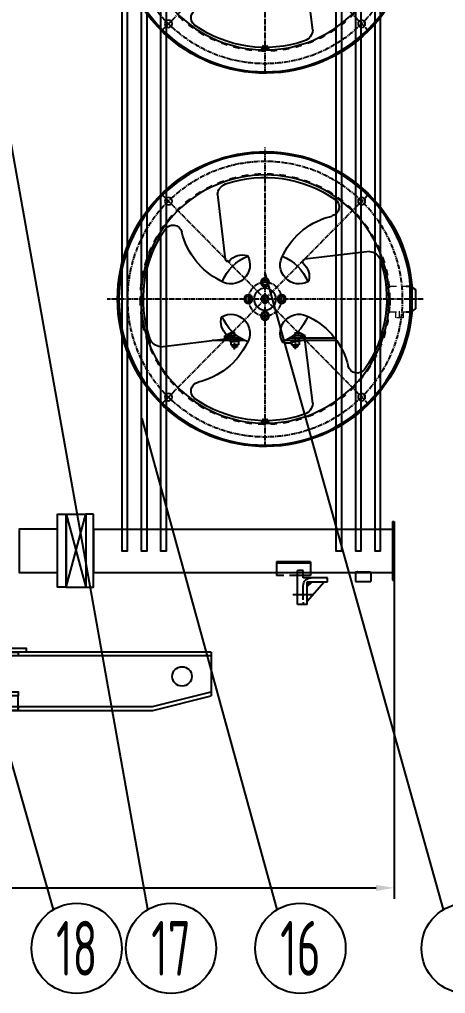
# Model space of a CAD drawing. Header units: millimetres. Extents: x 35720 to 50764, y -47170 to -36532.
# Drawn here: x 41701 to 42577, y -41071 to -39070 of the extents above; entities that cross this region are included whole.
import ezdxf
from ezdxf.enums import TextEntityAlignment as Align

# ---------------------------------------------------------------- set-up
doc = ezdxf.new("R2010")
doc.units = ezdxf.units.MM
doc.header["$LTSCALE"] = 13
for name, pattern in [('CENTER', [50.8, 31.75, -6.35, 6.35, -6.35]), ('CENTER2', [1.125, 0.75, -0.125, 0.125, -0.125]), ('DASHED', [0.75, 0.5, -0.25]), ('虚线', [2, 1, -1])]:
    doc.linetypes.add(name, pattern=pattern)
doc.layers.get('0').update_dxf_attribs({"color": 1, "linetype": 'CENTER'})
for name, color, linetype in [('01', 7, 'Continuous'), ('03-JI-ZHUN-XIAN', 7, 'Continuous'), ('08', 1, 'Continuous'), ('1', 4, 'Continuous'), ('3中心线层', 1, 'CENTER'), ('4虚线层', 6, 'DASHED'), ('DIM', 4, 'Continuous'), ('中心线', 1, 'CENTER2'), ('粗实线', 4, 'Continuous')]:
    doc.layers.add(name, color=color, linetype=linetype)
for name, color, linetype, lineweight in [('11', 3, 'Continuous', 18), ('图层3zxx', 6, 'CENTER', 15), ('粗实线层', 7, 'Continuous', 35), ('虚线层', 6, '虚线', 18)]:
    doc.layers.add(name, color=color, linetype=linetype, lineweight=lineweight)
doc.styles.get("Standard").update_dxf_attribs({"font": 'gbenor.shx', "bigfont": 'gbcbig.shx'})
doc.dimstyles.new('丁晓菲', dxfattribs={"dimscale": 15, "dimtxt": 3.5, "dimasz": 2.5, "dimexe": 1.5, "dimexo": 0, "dimgap": 0.5, "dimtad": 1, "dimtoh": 1, "dimtxsty": 'Standard', "dimcen": 2.5, "dimclrd": 3, "dimclre": 3, "dimclrt": 2, "dimadec": 0, "dimazin": 0, "dimtfac": 1, "dimtmove": 0, "dimatfit": 2, "dimfxl": 0, "dimarcsym": 0})

# ---------------------------------------------------------------- blocks, each defined once
blk = doc.blocks.new('030534651230.')
at = {"color": 7, "linetype": 'Continuous'}
blk.add_lwpolyline([(63408.9, -32198.2), (62568.9, -32198.2), (62568.9, -32206.2), (63408.9, -32206.2)], close=True, dxfattribs=at)
blk = doc.blocks.new('10321032120.')
h = blk.add_hatch(color=256)
edge = h.paths.add_edge_path(flags=0)
edge.add_line((35594.5, -8038), (35601.1, -8038))
edge.add_line((35601.1, -8038), (35592.3, -8030.8))
edge.add_arc((35836.7, -7958), 255, 196.5858, 198.2839)
edge = h.paths.add_edge_path(flags=0)
edge.add_line((35602.1, -8043), (35596.3, -8043))
edge.add_arc((35836.7, -7958), 255, 199.4712, 201.2625)
edge.add_line((35599, -8050.5), (35602.1, -8043))
h = blk.add_hatch(color=256)
edge = h.paths.add_edge_path(flags=0)
edge.add_line((35594.5, -8038), (35601.1, -8038))
edge.add_line((35601.1, -8038), (35592.3, -8030.8))
edge.add_arc((35836.7, -7958), 255, 196.5858, 198.2839)
edge = h.paths.add_edge_path(flags=0)
edge.add_line((35602.1, -8043), (35596.3, -8043))
edge.add_arc((35836.7, -7958), 255, 199.4712, 201.2625)
edge.add_line((35599, -8050.5), (35602.1, -8043))
h = blk.add_hatch(color=256)
edge = h.paths.add_edge_path(flags=0)
edge.add_line((36071.7, -8043), (36074.1, -8051.1))
edge.add_arc((35836.7, -7958), 255, 338.5748, 340.5288)
edge.add_line((36077.1, -8043), (36071.7, -8043))
edge = h.paths.add_edge_path(flags=0)
edge.add_line((36072.9, -8038), (36078.8, -8038))
edge.add_arc((35836.7, -7958), 255, 341.7161, 343.1734)
edge.add_line((36080.8, -8031.8), (36072.9, -8038))
h = blk.add_hatch(color=256)
edge = h.paths.add_edge_path(flags=0)
edge.add_line((36071.7, -8043), (36074.1, -8051.1))
edge.add_arc((35836.7, -7958), 255, 338.5748, 340.5288)
edge.add_line((36077.1, -8043), (36071.7, -8043))
edge = h.paths.add_edge_path(flags=0)
edge.add_line((36072.9, -8038), (36078.8, -8038))
edge.add_arc((35836.7, -7958), 255, 341.7161, 343.1734)
edge.add_line((36080.8, -8031.8), (36072.9, -8038))
at = {"layer": '粗实线层'}
h = blk.add_hatch(color=256, dxfattribs=at)
edge = h.paths.add_edge_path(flags=0)
edge.add_line((35829.2, -8212.9), (35829.9, -8211.5))
edge.add_line((35829.9, -8211.5), (35834.2, -8203.7))
edge.add_line((35834.2, -8203.7), (35834.2, -8213))
edge.add_arc((35836.7, -7958), 255, 268.3103, 269.4383, ccw=False)
edge = h.paths.add_edge_path(flags=0)
edge.add_line((35839.2, -8213), (35839.2, -8210.6))
edge.add_line((35839.2, -8210.6), (35839.2, -8203.8))
edge.add_line((35839.2, -8203.8), (35844.1, -8212.9))
edge.add_arc((35836.7, -7958), 255, 270.5617, 271.6785, ccw=False)
for p, q in [((35601.1, -8038), (35592.3, -8030.8)), ((35601.1, -8038), (35592.3, -8030.8)), ((35602.1, -8043), (35599, -8050.5)), ((35602.1, -8043), (35599, -8050.5)), ((36071.7, -8043), (36074.1, -8051.1)), ((36071.7, -8043), (36074.1, -8051.1)), ((36072.9, -8038), (36080.8, -8031.8)), ((36072.9, -8038), (36080.8, -8031.8)), ((35771.2, -8056.9), (35771.2, -8052)), ((35771.2, -8056.9), (35771.2, -8052)), ((35777.2, -8056.9), (35777.2, -8052)), ((35777.2, -8056.9), (35777.2, -8052)), ((35896.2, -8056.9), (35896.2, -8052)), ((35896.2, -8056.9), (35896.2, -8052)), ((35902.2, -8056.9), (35902.2, -8052)), ((35902.2, -8056.9), (35902.2, -8052))]:
    blk.add_line(p, q)
at = {"layer": '中心线'}
for p, q in [((35836.7, -8261.8), (35836.7, -7646.8)), ((35836.7, -8261.8), (35836.7, -7646.8)), ((35836.7, -7958), (35626, -7744.4)), ((35836.7, -7958), (36047.3, -7744.4)), ((35512.1, -7958), (36161.2, -7958)), ((35512.1, -7958), (36161.2, -7958)), ((35836.7, -7958), (35626, -8171.6)), ((35836.7, -7958), (36047.3, -8171.6)), ((35774.2, -8060.9), (35774.2, -8025.7)), ((35774.2, -8060.9), (35774.2, -8025.7)), ((35899.2, -8061.7), (35899.2, -8025.1)), ((35899.2, -8061.7), (35899.2, -8025.1)), ((35834.2, -8213), (35834.2, -8203.7)), ((35839.2, -8213), (35839.2, -8203.8))]:
    blk.add_line(p, q, dxfattribs=at)
for radius in [282.7, 34.3]:
    blk.add_circle((35836.7, -7958), radius, dxfattribs=at)
at = {"layer": '图层3zxx'}
for p, q in [((35845.2, -7923.7), (35828.2, -7923.7)), ((35802.4, -7949.5), (35802.4, -7966.5)), ((35870.9, -7966.5), (35870.9, -7949.5)), ((35828.2, -7992.3), (35845.2, -7992.3))]:
    blk.add_line(p, q, dxfattribs=at)
at = {"layer": '粗实线'}
for p, q in [((35934.6, -7743.3), (35918.4, -7876.5)), ((35622, -7860.1), (35755.2, -7876.3)), ((35535.3, -7933.8), (35527.3, -7938)), ((35527.3, -7938), (35527.3, -7978)), ((35535.3, -7928), (35535.3, -7988)), ((35539.3, -7928), (35535.3, -7928)), ((35539.3, -7928), (35539.3, -7988)), ((35546.7, -7931.6), (35539.3, -7931.6)), ((35836.7, -7950.5), (35830.2, -7954.2)), ((35830.2, -7954.2), (35830.2, -7961.7)), ((35830.2, -7961.7), (35836.7, -7965.5)), ((35843.2, -7954.2), (35836.7, -7950.5)), ((35836.7, -7965.5), (35843.2, -7961.7)), ((35843.2, -7961.7), (35843.2, -7954.2)), ((35535.3, -7982.2), (35527.3, -7978)), ((35546.7, -7984.3), (35539.3, -7984.3)), ((35539.3, -7988), (35535.3, -7988)), ((35594.5, -8038), (35601.1, -8038)), ((35594.5, -8038), (35601.1, -8038)), ((35596.3, -8043), (35602.1, -8043)), ((35596.3, -8043), (35602.1, -8043)), ((35689.5, -8043), (35794.2, -8043)), ((35693.2, -8038), (35785.4, -8038)), ((35693.2, -8038), (35785.4, -8038)), ((35696.8, -8043), (35794.2, -8043)), ((35738.8, -8172.7), (35754.9, -8039.5)), ((35754.2, -8033.2), (35769.5, -8025.1)), ((35754.2, -8033.2), (35769.5, -8025.1)), ((35754.2, -8033.2), (35774.2, -8033.2)), ((35754.2, -8038), (35754.2, -8033.2)), ((35754.2, -8033.2), (35774.2, -8033.2)), ((35754.2, -8038), (35754.2, -8033.2)), ((35754.2, -8038), (35785.4, -8038)), ((35754.2, -8038), (35785.4, -8038)), ((35764.6, -8043), (35764.6, -8045.2)), ((35764.6, -8043), (35764.6, -8045.2)), ((35767, -8033.2), (35767, -8028.9)), ((35767, -8028.9), (35773.4, -8028.9)), ((35767, -8033.2), (35767, -8028.9)), ((35767, -8028.9), (35773.4, -8028.9)), ((35778.7, -8033.2), (35774.2, -8033.2)), ((35778.7, -8033.2), (35774.2, -8033.2)), ((35783.7, -8043), (35783.7, -8045.2)), ((35783.7, -8043), (35783.7, -8045.2)), ((35879.1, -8043), (35945.2, -8043)), ((35879.1, -8043), (35945.2, -8043)), ((35919.2, -8038), (35887.9, -8038)), ((35887.9, -8038), (35919.2, -8038)), ((35919.2, -8038), (35887.9, -8038)), ((35887.9, -8038), (35919.2, -8038)), ((35889.6, -8043), (35889.6, -8045.2)), ((35889.6, -8043), (35889.6, -8045.2)), ((35894.7, -8033.2), (35899.2, -8033.2)), ((35894.7, -8033.2), (35899.2, -8033.2)), ((35919.2, -8033.2), (35899.2, -8033.2)), ((35919.2, -8033.2), (35899.2, -8033.2)), ((35906.3, -8028.9), (35899.9, -8028.9)), ((35906.3, -8028.9), (35899.9, -8028.9)), ((35919.2, -8033.2), (35903.9, -8025.1)), ((35919.2, -8033.2), (35903.9, -8025.1)), ((35906.3, -8033.2), (35906.3, -8028.9)), ((35906.3, -8033.2), (35906.3, -8028.9)), ((35908.7, -8043), (35908.7, -8045.2)), ((35908.7, -8043), (35908.7, -8045.2)), ((36051.4, -8055.9), (35918.2, -8039.7)), ((35919.2, -8038), (35919.2, -8033.2)), ((35919.2, -8038), (35919.2, -8033.2)), ((36071.4, -8043), (36077.1, -8043)), ((36071.4, -8043), (36077.1, -8043)), ((36072.9, -8038), (36078.8, -8038)), ((36072.9, -8038), (36078.8, -8038)), ((35764.6, -8045.2), (35774.2, -8045.2)), ((35764.6, -8045.2), (35774.2, -8045.2)), ((35766.3, -8045.2), (35766.3, -8052)), ((35766.3, -8045.2), (35766.3, -8052)), ((35766.3, -8052), (35774.2, -8052)), ((35766.3, -8052), (35774.2, -8052)), ((35769.2, -8052), (35769.2, -8055.1)), ((35769.2, -8052), (35769.2, -8055.1)), ((35771.2, -8057.1), (35769.2, -8055.1)), ((35779.2, -8055.1), (35769.2, -8055.1)), ((35771.2, -8057.1), (35769.2, -8055.1)), ((35779.2, -8055.1), (35769.2, -8055.1)), ((35771.2, -8057.1), (35777.2, -8057.1)), ((35771.2, -8057.1), (35777.2, -8057.1)), ((35783.7, -8045.2), (35774.2, -8045.2)), ((35783.7, -8045.2), (35774.2, -8045.2)), ((35782, -8052), (35774.2, -8052)), ((35782, -8052), (35774.2, -8052)), ((35779.2, -8055.1), (35777.2, -8057.1)), ((35779.2, -8055.1), (35777.2, -8057.1)), ((35779.2, -8052), (35779.2, -8055.1)), ((35779.2, -8052), (35779.2, -8055.1)), ((35782, -8045.2), (35782, -8052)), ((35782, -8045.2), (35782, -8052)), ((35889.6, -8045.2), (35899.2, -8045.2)), ((35889.6, -8045.2), (35899.2, -8045.2)), ((35891.3, -8045.2), (35891.3, -8052)), ((35891.3, -8045.2), (35891.3, -8052)), ((35891.3, -8052), (35899.2, -8052)), ((35891.3, -8052), (35899.2, -8052)), ((35894.2, -8052), (35894.2, -8055.1)), ((35894.2, -8052), (35894.2, -8055.1)), ((35894.2, -8055.1), (35904.2, -8055.1)), ((35894.2, -8055.1), (35904.2, -8055.1)), ((35894.2, -8055.1), (35896.2, -8057.1)), ((35894.2, -8055.1), (35896.2, -8057.1)), ((35902.2, -8057.1), (35896.2, -8057.1)), ((35902.2, -8057.1), (35896.2, -8057.1)), ((35908.7, -8045.2), (35899.2, -8045.2)), ((35908.7, -8045.2), (35899.2, -8045.2)), ((35907, -8052), (35899.2, -8052)), ((35907, -8052), (35899.2, -8052)), ((35902.2, -8057.1), (35904.2, -8055.1)), ((35902.2, -8057.1), (35904.2, -8055.1)), ((35904.2, -8052), (35904.2, -8055.1)), ((35904.2, -8052), (35904.2, -8055.1)), ((35907, -8045.2), (35907, -8052)), ((35907, -8045.2), (35907, -8052))]:
    blk.add_line(p, q, dxfattribs=at)
for centre, radius in [((35836.7, -7958), 300), ((35836.7, -7958), 300), ((35836.7, -7958), 255), ((35836.7, -7958), 255), ((35638.2, -7756.7), 7.5), ((35638.2, -7756.7), 7.5), ((36035.1, -7756.7), 7.5), ((36035.1, -7756.7), 7.5), ((35836.7, -7958), 22.5), ((35836.7, -7958), 8), ((35836.7, -7958), 6.5), ((35638.2, -8159.3), 7.5), ((36035.1, -8159.3), 7.5), ((36035.1, -8159.3), 7.5)]:
    blk.add_circle(centre, radius, dxfattribs=at)
for centre, radius, start, end in [((35836.7, -7958), 303, 184.5203, 175.4797), ((35836.6, -7958.7), 250.7, 71.1156, 124.9781), ((35909.6, -7745.2), 25, 4.2527, 71.0777), ((35703.2, -7769), 18.7, 123.3333, 257.0673), ((35665.5, -7932.5), 149, 26.1591, 77.0138), ((35862.2, -7786.8), 149, 296.1593, 347.0114), ((36025.7, -7824.5), 18.7, 27.4853, 167.2022), ((35836.7, -7958), 250, 341.0777, 34.6459), ((35623.9, -7885), 25, 94.2527, 161.0777), ((35837.4, -7958.1), 250.7, 161.1156, 215.244), ((35782, -7911.8), 36.1, 130.57, 195.854), ((35782, -7911.8), 36.1, 130.57, 195.854), ((35766.6, -7887.9), 38.9, 240.1056, 32.9383), ((35836.7, -7958), 95, 111.9775, 157.9973), ((35836.7, -7958), 95, 111.9775, 157.9973), ((35754.6, -7881.2), 5, 321.8491, 83.1067), ((35906.7, -7887.9), 38.9, 150.1056, 302.9383), ((35836.7, -7958), 95, 21.9775, 67.9973), ((35836.7, -7958), 95, 21.9775, 67.9973), ((35882.9, -7903.3), 36.1, 40.57, 105.854), ((35913.4, -7875.9), 5, 231.8491, 353.1067), ((35811.1, -8129.2), 149, 116.1591, 167.0138), ((35766.6, -8028), 38.9, 330.1056, 122.9383), ((35836.7, -7958), 95, 201.9775, 247.9973), ((35836.7, -7958), 95, 201.9775, 247.9973), ((35906.7, -8028.1), 38.9, 60.1056, 212.9383), ((35836.7, -7958), 95, 291.9775, 337.9973), ((35836.7, -7958), 95, 291.9775, 337.9973), ((35891.3, -8004.2), 36.1, 310.57, 15.854), ((35759.9, -8040.1), 5, 51.8491, 173.1067), ((35790.5, -8012.7), 36.1, 220.57, 285.854), ((35918.8, -8034.8), 5, 141.8491, 263.1067), ((36049.5, -8031), 25, 274.2527, 341.0777), ((36007.8, -7983.5), 149, 206.1597, 256.979), ((35647.6, -8091.5), 18.7, 216.8889, 347.0673), ((35970.1, -8147), 18.7, 306.8889, 77.3646), ((35836.7, -7957.3), 250.7, 251.1156, 305.244), ((35763.7, -8170.8), 25, 184.2527, 251.0777)]:
    blk.add_arc(centre, radius, start, end, dxfattribs=at)
at = {"layer": '粗实线层'}
for p, q in [((35836.7, -7916.2), (35830.2, -7920)), ((35830.2, -7920), (35830.2, -7927.5)), ((35843.2, -7920), (35836.7, -7916.2)), ((35843.2, -7927.5), (35843.2, -7920)), ((35830.2, -7927.5), (35836.7, -7931.2)), ((35836.7, -7931.2), (35843.2, -7927.5)), ((35798.7, -7951.5), (35794.9, -7958)), ((35794.9, -7958), (35798.7, -7964.5)), ((35806.2, -7951.5), (35798.7, -7951.5)), ((35798.7, -7964.5), (35806.2, -7964.5)), ((35809.9, -7958), (35806.2, -7951.5)), ((35806.2, -7964.5), (35809.9, -7958)), ((35867.2, -7951.5), (35863.4, -7958)), ((35863.4, -7958), (35867.2, -7964.5)), ((35874.7, -7951.5), (35867.2, -7951.5)), ((35867.2, -7964.5), (35874.7, -7964.5)), ((35878.4, -7958), (35874.7, -7951.5)), ((35874.7, -7964.5), (35878.4, -7958)), ((35836.7, -7984.8), (35830.2, -7988.5)), ((35843.2, -7988.5), (35836.7, -7984.8)), ((35830.2, -7988.5), (35830.2, -7996)), ((35830.2, -7996), (35836.7, -7999.8)), ((35836.7, -7999.8), (35843.2, -7996)), ((35843.2, -7996), (35843.2, -7988.5)), ((35834.2, -8203.7), (35829.2, -8212.9)), ((35839.2, -8203.8), (35844.1, -8212.9))]:
    blk.add_line(p, q, dxfattribs=at)
for centre, radius in [((35836.7, -7923.7), 8), ((35836.7, -7923.7), 6.5), ((35802.4, -7958), 8), ((35802.4, -7958), 6.5), ((35870.9, -7958), 8), ((35870.9, -7958), 6.5), ((35836.7, -7992.3), 8), ((35836.7, -7992.3), 6.5)]:
    blk.add_circle(centre, radius, dxfattribs=at)
at = {"layer": '虚线层', "color": 2}
for p, q in [((35579.3, -7931.6), (35546.7, -7931.6)), ((35579.3, -7958), (35579.3, -7931.6)), ((35579.3, -7958), (35579.3, -7984.3)), ((35579.3, -7984.3), (35546.7, -7984.3)), ((35552.9, -7984.3), (35552.9, -7996.3)), ((35560.9, -7983.1), (35560.9, -7999.1)), ((35568.9, -7984.3), (35568.9, -7996.3)), ((35552.9, -7996.3), (35568.9, -7996.3))]:
    blk.add_line(p, q, dxfattribs=at)
blk.add_circle((35836.7, -7958), 257.4, dxfattribs=at)
blk = doc.blocks.new('A$C3EF56404')
at = {"layer": '1', "ltscale": 8}
for p, q in [((-134.4, 113.8), (-174.4, 113.8)), ((-134.4, -36.2), (-174.4, 113.8)), ((-134.4, 113.8), (-174.4, -36.2)), ((-174.4, 113.8), (-174.4, -36.2)), ((-134.4, -36.2), (-134.4, 113.8)), ((-134.4, -36.2), (-174.4, -36.2))]:
    blk.add_line(p, q, dxfattribs=at)
blk = doc.blocks.new('023')
at = {"color": 7, "linetype": 'Continuous'}
for p, q in [((59276.3, -30055.8), (59276.3, -30102.8)), ((59276.3, -30055.8), (59296.3, -30055.8)), ((59284.3, -30060.8), (59284.3, -30055.8)), ((59296.3, -30055.8), (59296.3, -30125.7)), ((59391.3, -30056.8), (59391.3, -30135.9)), ((59391.3, -30056.8), (59401.3, -30056.8)), ((59401.3, -30056.8), (59401.3, -30135.9)), ((59276.3, -30062.8), (59241.3, -30102.8)), ((59276.3, -30092.8), (59266.3, -30102.8)), ((59276.2, -30095.8), (59270.8, -30098.3)), ((59145.3, -30121.8), (59145.3, -30103.3)), ((59177.3, -30103.3), (59145.3, -30103.3)), ((59177.3, -30121.8), (59177.3, -30103.3)), ((59234.3, -30102.8), (59234.3, -30110.8)), ((59276.3, -30102.8), (59234.3, -30102.8)), ((59234.3, -30110.8), (59244.3, -30110.8)), ((59268.3, -30110.8), (59284.3, -30110.8)), ((59269.3, -30143.9), (59269.3, -30115.5)), ((59269.3, -30115.5), (59312.3, -30115.5)), ((59284.3, -30110.8), (59284.3, -30125.7)), ((59324.3, -30115.5), (59339.3, -30115.5)), ((59339.3, -30143.9), (59339.3, -30115.5)), ((59172.4, -30123.3), (59150.1, -30123.3)), ((59284.3, -30125.7), (59296.3, -30125.7)), ((59401.3, -30135.9), (59391.3, -30135.9)), ((59269.3, -30140.9), (59339.3, -30140.9)), ((59269.3, -30143.9), (59339.3, -30143.9)), ((59269.3, -31838.7), (59269.3, -31867.1)), ((59269.3, -31838.7), (59339.3, -31838.7)), ((59339.3, -31838.7), (59339.3, -31867.1)), ((59269.3, -31841.7), (59339.3, -31841.7)), ((59284.3, -31871.8), (59284.3, -31856.9)), ((59284.3, -31856.9), (59296.3, -31856.9)), ((59296.3, -31926.8), (59296.3, -31856.9)), ((59145.3, -31860.8), (59145.3, -31879.3)), ((59172.4, -31859.3), (59150.1, -31859.3)), ((59177.3, -31860.8), (59177.3, -31879.3)), ((59234.3, -31879.8), (59234.3, -31871.8)), ((59234.3, -31871.8), (59244.3, -31871.8)), ((59268.3, -31871.8), (59284.3, -31871.8)), ((59269.3, -31867.1), (59312.3, -31867.1)), ((59324.3, -31867.1), (59339.3, -31867.1)), ((59177.3, -31879.3), (59145.3, -31879.3)), ((59276.3, -31879.8), (59234.3, -31879.8)), ((59276.3, -31919.8), (59241.3, -31879.8)), ((59276.3, -31889.8), (59266.3, -31879.8)), ((59276.2, -31886.8), (59270.8, -31884.3)), ((59276.3, -31926.8), (59276.3, -31879.8)), ((59276.3, -31926.8), (59296.3, -31926.8)), ((59284.3, -31921.8), (59284.3, -31926.8))]:
    blk.add_line(p, q, dxfattribs=at)
at = {"color": 1}
for p, q in [((59264.9, -30075.8), (59305.4, -30075.8)), ((59264.9, -31906.8), (59305.4, -31906.8))]:
    blk.add_line(p, q, dxfattribs=at)
at = {"color": 3, "linetype": 'Continuous'}
for p, q in [((59284.3, -30065.8), (59284.3, -30094.8)), ((59244.3, -30110.8), (59268.3, -30110.8)), ((59244.3, -31871.8), (59268.3, -31871.8)), ((59284.3, -31916.8), (59284.3, -31887.8))]:
    blk.add_line(p, q, dxfattribs=at)
at = {"color": 7, "linetype": 'Continuous'}
for points, knots in [([(59145.3, -30121.8), (59145.4, -30121.8), (59147, -30122.4), (59148.6, -30122.9), (59150.1, -30123.3)], [0, 0, 0, 0, 0.067663, 1, 1, 1, 1]), ([(59172.4, -30123.3), (59173.1, -30123.1), (59174.7, -30122.7), (59176.3, -30122.1), (59177.3, -30121.8)], [0, 0, 0, 0, 0.417867, 1, 1, 1, 1]), ([(59145.3, -31860.8), (59145.4, -31860.8), (59147, -31860.2), (59148.6, -31859.7), (59150.1, -31859.3)], [0, 0, 0, 0, 0.067663, 1, 1, 1, 1]), ([(59172.4, -31859.3), (59173.1, -31859.5), (59174.7, -31859.9), (59176.3, -31860.5), (59177.3, -31860.8)], [0, 0, 0, 0, 0.417867, 1, 1, 1, 1])]:
    blk.add_open_spline(points, degree=3, knots=knots, dxfattribs=at)
at = {"layer": '03-JI-ZHUN-XIAN', "color": 3, "linetype": 'Continuous'}
for centre, start, end in [((59268.3, -30094.8), 270, 0), ((59268.3, -31887.8), 0, 90)]:
    blk.add_arc(centre, 16, start, end, dxfattribs=at)
at = {"layer": '03-JI-ZHUN-XIAN', "color": 7, "linetype": 'Continuous'}
for centre, start, end in [((59268.3, -30094.8), 270, 0), ((59268.3, -31887.8), 0, 90)]:
    blk.add_arc(centre, 8, start, end, dxfattribs=at)
at = {"layer": '4虚线层', "color": 3, "linetype": 'ByBlock', "ltscale": 200}
for p, q in [((59101.3, -30106.3), (59097.3, -30106.3)), ((59097.3, -30106.3), (59097.3, -30226.3)), ((59101.3, -30106.3), (59101.3, -30226.3)), ((59715.3, -30121.8), (59101.3, -30121.8)), ((59715.3, -30210.8), (59715.3, -30121.8)), ((59715.3, -30210.8), (59101.3, -30210.8)), ((59101.3, -30226.3), (59097.3, -30226.3)), ((59097.3, -31756.3), (59097.3, -31876.3)), ((59101.3, -31756.3), (59097.3, -31756.3)), ((59101.3, -31756.3), (59101.3, -31876.3)), ((59097.3, -31860.8), (59097.3, -31771.8)), ((59715.3, -31771.8), (59101.3, -31771.8)), ((59715.3, -31771.8), (59715.3, -31860.8)), ((59101.3, -31876.3), (59097.3, -31876.3)), ((59715.3, -31860.8), (59101.3, -31860.8))]:
    blk.add_line(p, q, dxfattribs=at)
for points in [[(59715.3, -30091.3), (59731.3, -30091.3), (59731.3, -30241.3), (59715.3, -30241.3)], [(59771.3, -30241.3), (59789.3, -30241.3), (59789.3, -30091.3), (59771.3, -30091.3)], [(59137.3, -30166.3), (59137.3, -31816.3), (59125.3, -31816.3), (59125.3, -30166.3)], [(59177.3, -30166.3), (59177.3, -31816.3), (59165.3, -31816.3), (59165.3, -30166.3)], [(59217.3, -30166.3), (59217.3, -31816.3), (59205.3, -31816.3), (59205.3, -30166.3)], [(59577.3, -30166.3), (59577.3, -31816.3), (59565.3, -31816.3), (59565.3, -30166.3)], [(59617.3, -30166.3), (59617.3, -31816.3), (59605.3, -31816.3), (59605.3, -30166.3)], [(59657.3, -30166.3), (59657.3, -31816.3), (59645.3, -31816.3), (59645.3, -30166.3)], [(59715.3, -31741.3), (59731.3, -31741.3), (59731.3, -31891.3), (59715.3, -31891.3)], [(59771.3, -31891.3), (59789.3, -31891.3), (59789.3, -31741.3), (59771.3, -31741.3)]]:
    blk.add_lwpolyline(points, close=True, dxfattribs=at)
for points in [[(59789.3, -30211.3), (59867.3, -30211.3), (59867.3, -30121.3), (59789.3, -30121.3)], [(59789.3, -31861.3), (59867.3, -31861.3), (59867.3, -31771.3), (59789.3, -31771.3)]]:
    blk.add_lwpolyline(points, dxfattribs=at)
for p in [(59905.7, -30205.1), (59905.7, -31855.1)]:
    blk.add_blockref('A$C3EF56404', p, dxfattribs=at)
blk = doc.blocks.new('02102234041320.')
at = {"layer": '01', "color": 0, "ltscale": 38.869873}
for p, q in [((60259.5, -32206.2), (58659.5, -32206.2)), ((58659.5, -32206.2), (58659.5, -32296.2)), ((60259.5, -32214.2), (58659.5, -32214.2)), ((60259.5, -32206.2), (60259.5, -32296.2))]:
    blk.add_line(p, q, dxfattribs=at)
for points in [[(59056.5, -32326.2), (59121.5, -32326.2), (59121.5, -32206.2), (59056.5, -32206.2), (59056.5, -32214.2), (59113.5, -32214.2), (59113.5, -32318.2), (59056.5, -32318.2)], [(59862.5, -32326.2), (59797.5, -32326.2), (59797.5, -32206.2), (59862.5, -32206.2), (59862.5, -32214.2), (59805.5, -32214.2), (59805.5, -32318.2), (59862.5, -32318.2)], [(59056.5, -32296.2), (59121.5, -32296.2), (59121.5, -32287.9), (59056.5, -32287.9)], [(59121.5, -32326.2), (59056.5, -32326.2), (59056.5, -32296.2), (59121.5, -32296.2)], [(59862.5, -32296.2), (59797.5, -32296.2), (59797.5, -32287.9), (59862.5, -32287.9)], [(59797.5, -32326.2), (59862.5, -32326.2), (59862.5, -32296.2), (59797.5, -32296.2)]]:
    blk.add_lwpolyline(points, close=True, dxfattribs=at)
for points in [[(58659.5, -32287.9), (58780.5, -32318.2), (60138.5, -32318.2), (60259.5, -32287.9)], [(58659.5, -32296.2), (58779.5, -32326.2), (60139.5, -32326.2), (60259.5, -32296.2)]]:
    blk.add_lwpolyline(points, dxfattribs=at)
for centre in [(58719.5, -32256.2), (60199.5, -32256.2)]:
    blk.add_circle(centre, 20, dxfattribs=at)
at = {"layer": '3中心线层', "ltscale": 38.869873}
for p, q in [((59084.5, -32291.4), (59084.5, -32379.9)), ((59834.5, -32293.8), (59834.5, -32379.9))]:
    blk.add_line(p, q, dxfattribs=at)
blk = doc.blocks.new('*D198')
at = {"layer": 'Defpoints', "color": 0, "ltscale": 38.869873, "transparency": 16777216}
for p in [(40278.7, -39249.9), (42471.3, -40221.9), (42471.3, -40854.4)]:
    blk.add_point(p, dxfattribs=at)
at = {"layer": 'DIM', "color": 3, "lineweight": -2, "ltscale": 38.869873, "transparency": 16777216}
for p, q in [((40278.7, -39249.9), (40278.7, -40876.9)), ((42471.3, -40221.9), (42471.3, -40876.9)), ((40316.2, -40854.4), (42433.8, -40854.4))]:
    blk.add_line(p, q, dxfattribs=at)
at = {"layer": 'DIM', "color": 3, "ltscale": 38.869873, "transparency": 16777216}
for points in [[(40316.2, -40848.2), (40316.2, -40860.7), (40278.7, -40854.4)], [(42433.8, -40848.2), (42433.8, -40860.7), (42471.3, -40854.4)]]:
    blk.add_solid(points, dxfattribs=at)
at = {"layer": 'DIM', "color": 2, "ltscale": 38.869873, "transparency": 16777216, "insert": (41375, -40820.7), "char_height": 52.5, "attachment_point": 5, "bg_fill": 3, "box_fill_scale": 1.1, "bg_fill_color": 256, "bg_fill_true_color": 13158600, "bg_fill_transparency": 0}
blk.add_mtext('2193', dxfattribs=at)

msp = doc.modelspace()

# ---------------------------------------------------------------- linework, layer by layer
at = {"layer": '08', "color": 3}
for p, q in [((41965.17, -40898.883), (41605.065, -38882.751)), ((42572.37, -40898.883), (42205.766, -39590.976)), ((42230.909, -40898.883), (41953.301, -39889.746)), ((41771.352, -40898.883), (41595.301, -40281.88))]:
    msp.add_line(p, q, dxfattribs=at)
for centre in [(41818.86, -40978.613), (42012.679, -40978.613), (42278.418, -40978.613), (42619.878, -40978.613)]:
    msp.add_circle(centre, 92.811, dxfattribs=at)

# ---------------------------------------------------------------- block references
at = {"layer": '01', "color": 0, "xscale": -1}
for p in [(78042.438, -30919.679), (78042.438, -31686.679)]:
    msp.add_blockref('10321032120.', p, dxfattribs=at)
at = {"layer": 'DIM', "color": 2, "xscale": -1}
for name, p in [('030534651230.', (104284.241, -8163.702)), ('023', (101568.567, -8345.58))]:
    msp.add_blockref(name, p, dxfattribs=at)
at = {"layer": 'DIM', "color": 2}
msp.add_blockref('02102234041320.', (-18164.227, -8163.702), dxfattribs=at)

# ---------------------------------------------------------------- texts
at = {"layer": '11', "width": 0.707}
for s, p in [('18', (41818.86, -40978.613)), ('17', (42012.679, -40978.613)), ('16', (42278.418, -40978.613))]:
    msp.add_text(s, height=112.5, dxfattribs=at).set_placement(p, align=Align.MIDDLE_CENTER)

# ---------------------------------------------------------------- next in the draw order: dimensions: what is measured, and where the dimension line sits
at = {"layer": 'DIM', "color": 2, "ltscale": 38.869873}
dim = msp.add_linear_dim(base=(42471.301, -40854.41), p1=(40278.732, -39249.871), p2=(42471.301, -40221.88), dimstyle='丁晓菲', override={"dimdec": 0, "dimtfill": 1, "dimarcsym": 1}, dxfattribs=at)
dim.commit()
dim.dimension.update_dxf_attribs({"geometry": '*D198', "text_midpoint": (41375.017, -40820.66)})

doc.saveas('drawing.dxf')
